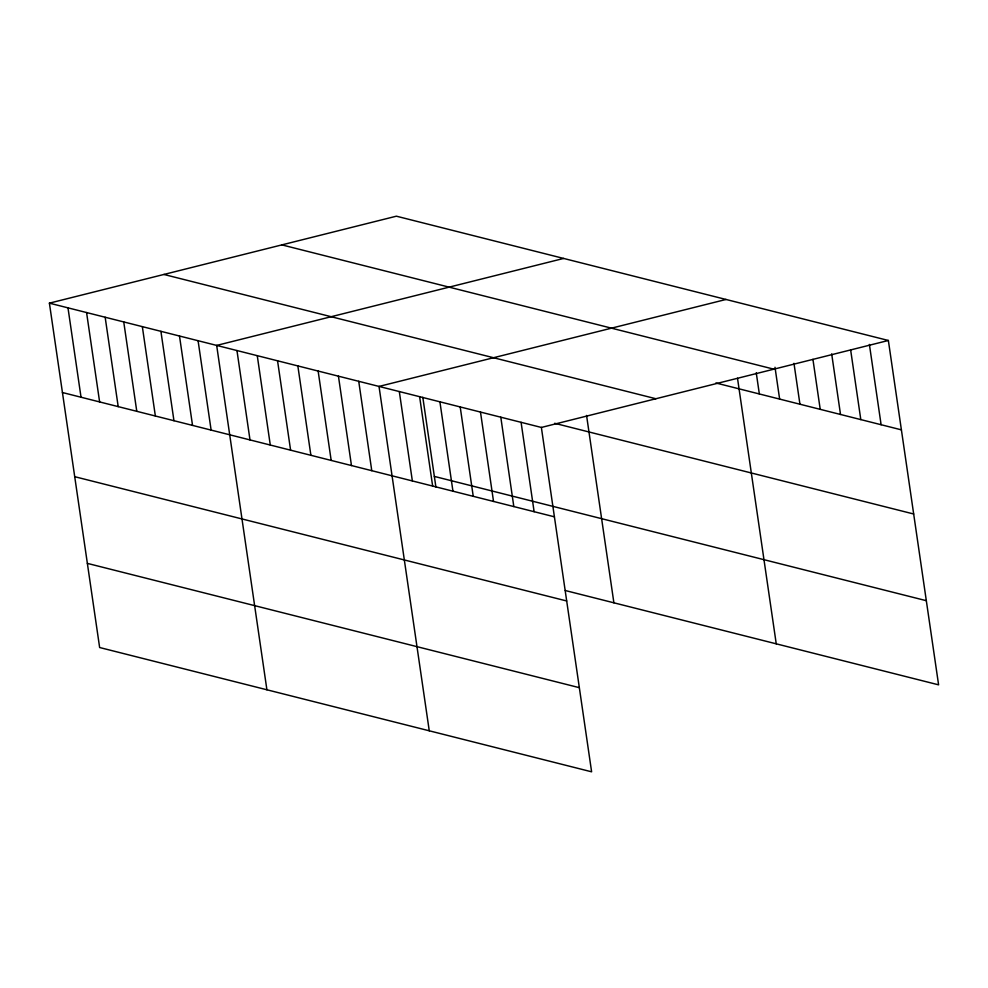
<?xml version="1.0" encoding="UTF-8"?>
<svg xmlns="http://www.w3.org/2000/svg" width="988" height="988" viewBox="0 0 988 988"><rect width="100%" height="100%" fill="white"/><g stroke="black" fill="none" stroke-linecap="round" stroke-linejoin="round"><path stroke-width="1.48" d="M49.4 303.155L541.375 427.446L591.614 771.813L99.64 647.523L49.4 303.155L396.386 216.187L888.36 340.477L938.6 684.845L565.284 590.528M563.654 258.436L216.668 345.417L266.908 689.785M726.007 299.463L379.022 386.432L429.261 730.799M541.375 427.446L888.36 340.477M281.876 244.888L773.851 369.179M715.855 382.974L901.402 429.854M163.909 274.454L655.884 398.744M554.663 423.296L913.678 513.995M434.35 476.414L926.324 600.692M62.442 392.532L554.416 516.823M74.718 476.685L566.692 600.976M87.364 563.382L579.339 687.673M869.391 344.429L881.111 424.729M850.643 349.913L860.807 419.591M831.674 353.877L840.516 414.466M812.926 359.348L820.225 409.341M793.969 363.312L799.934 404.216M775 367.277L779.631 399.09M756.252 372.76L759.34 393.965M737.505 378.231L776.247 643.83M586.563 415.442L613.894 602.816M521.084 422.321L534.125 511.698M500.793 417.195L513.822 506.572M480.489 412.058L493.531 501.447M460.198 406.933L473.24 496.309M439.907 401.807L452.949 491.184M422.815 397.312L435.881 486.923M419.616 396.682L432.645 486.059M399.313 391.557L412.354 480.934M358.73 381.306L371.772 470.683M338.439 376.181L351.469 465.558M318.136 371.043L331.178 460.42M297.845 365.918L310.887 455.295M277.554 360.793L290.596 450.17M257.263 355.668L270.292 445.045M236.959 350.542L250.001 439.919M198.082 340.724L211.123 430.101M179.495 336.019L192.537 425.396M160.908 331.326L173.95 420.703M142.334 326.633L155.363 416.01M123.747 321.94L136.776 411.317M105.16 317.247L118.202 406.624M86.573 312.541L99.615 401.918M67.987 307.848L81.028 397.225"/></g></svg>
